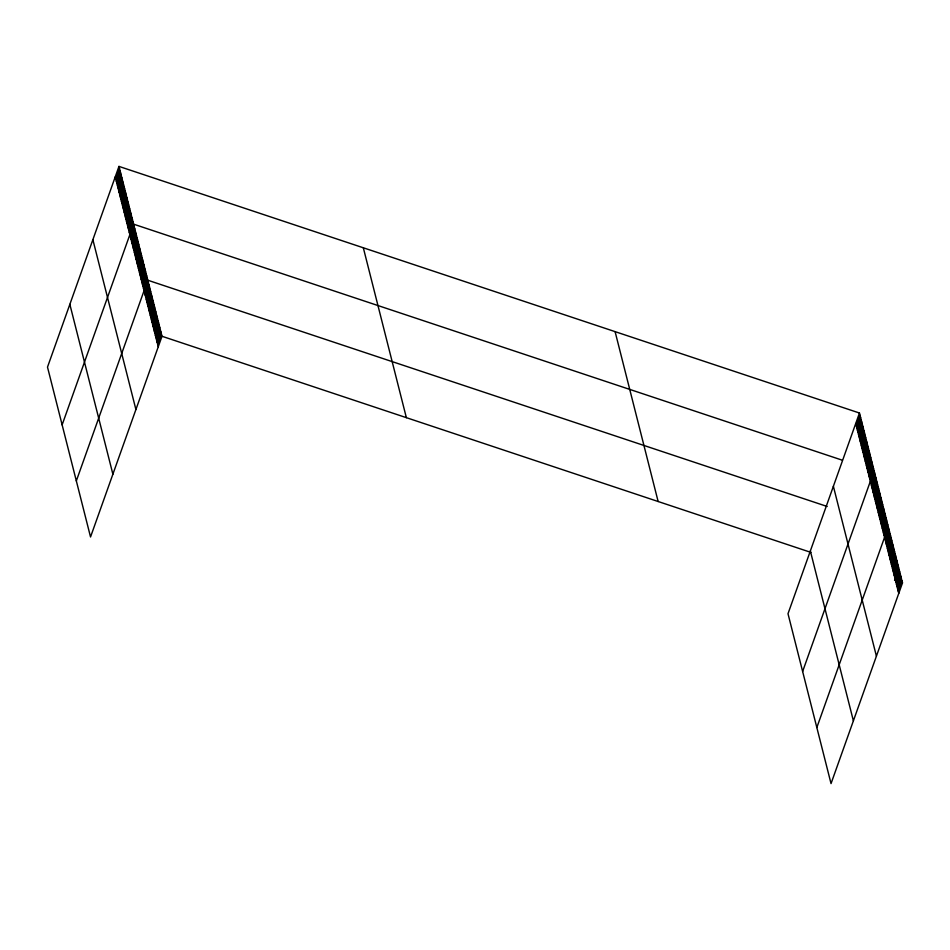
<?xml version="1.0" encoding="UTF-8"?>
<svg xmlns="http://www.w3.org/2000/svg" width="950" height="950" viewBox="0 0 950 950"><rect width="100%" height="100%" fill="white"/><g stroke="black" fill="none" stroke-linecap="round" stroke-linejoin="round"><path stroke-width="1.43" d="M118.964 166.404L47.5 367.104L90.535 536.976L161.999 336.276L118.964 166.404L859.465 413.024L902.5 582.896L831.036 783.596L788.001 613.724L859.465 413.024M115.793 179.123L119.534 168.637M116.351 181.343L120.092 170.857M116.921 183.564L120.65 173.078M117.479 185.784L121.22 175.299M118.038 188.005L121.778 177.519M118.607 190.226L122.336 179.74M119.166 192.446L122.906 181.961M119.736 194.667L123.464 184.181M120.294 196.899L124.034 186.402M120.852 199.12L124.593 188.623M121.422 201.341L125.151 190.843M121.98 203.561L125.721 193.064M122.55 205.782L126.279 195.284M123.108 208.002L126.849 197.505M123.666 210.223L127.407 199.726M124.236 212.444L127.965 201.946M124.794 214.664L128.535 204.167M125.364 216.885L129.093 206.399M125.923 219.106L129.663 208.62M126.481 221.326L130.221 210.841M127.051 223.547L130.779 213.061M127.609 225.768L131.349 215.282M128.179 227.988L131.907 217.502M128.737 230.209L132.477 219.723M129.295 232.441L133.036 221.944M62.13 424.864L133.594 224.164L842.222 460.168M130.435 236.894L134.164 226.409M130.993 239.139L134.734 228.653M131.563 241.383L135.304 230.886M132.133 243.627L135.874 233.13M132.703 245.872L136.444 235.374M133.273 248.104L137.002 237.619M133.843 250.349L137.572 239.863M134.401 252.593L138.142 242.107M134.971 254.838L138.712 244.34M135.541 257.082L139.282 246.584M136.111 259.326L139.852 248.829M136.681 261.559L140.41 251.073M137.251 263.803L140.98 253.317M137.809 266.048L141.55 255.562M138.379 268.292L142.12 257.794M138.949 270.536L142.69 260.039M139.519 272.769L143.26 262.283M140.089 275.013L143.818 264.527M140.659 277.257L144.388 266.772M141.218 279.502L144.958 269.004M141.787 281.746L145.528 271.249M142.357 283.991L146.098 273.493M142.928 286.223L146.668 275.738M143.498 288.467L147.226 277.982M76.332 480.914L147.796 280.226L827.212 506.492M144.637 292.956L148.366 282.459M145.196 295.201L148.936 284.703M145.766 297.445L149.506 286.947M146.336 299.678L150.076 289.192M146.906 301.922L150.634 291.436M147.476 304.166L151.204 293.669M148.046 306.411L151.774 295.913M148.604 308.655L152.344 298.158M149.174 310.887L152.914 300.402M149.744 313.132L153.484 302.646M150.314 315.376L154.042 304.891M150.884 317.621L154.612 307.123M151.454 319.865L155.183 309.367M152.012 322.109L155.752 311.612M152.582 324.342L156.322 313.856M153.152 326.586L156.893 316.101M153.722 328.831L157.463 318.333M154.292 331.075L158.021 320.577M154.862 333.319L158.591 322.822M155.42 335.552L159.161 325.066M155.99 337.796L159.731 327.311M156.56 340.041L160.301 329.555M157.13 342.285L160.871 331.787M157.7 344.529L161.429 334.032M856.294 425.742L860.023 415.245M856.852 427.963L860.593 417.466M857.411 430.184L861.151 419.686M857.981 432.404L861.709 421.907M858.539 434.625L862.279 424.128M859.109 436.846L862.837 426.348M859.667 439.066L863.408 428.581M860.225 441.287L863.966 430.801M860.795 443.508L864.524 433.022M861.353 445.728L865.094 435.242M861.923 447.949L865.652 437.463M862.481 450.169L866.222 439.684M863.039 452.39L866.78 441.904M863.609 454.611L867.338 444.125M864.168 456.843L867.908 446.346M864.738 459.064L868.466 448.566M865.296 461.284L869.036 450.787M865.854 463.505L869.594 453.008M866.424 465.726L870.153 455.228M866.982 467.946L870.722 457.449M867.552 470.167L871.281 459.669M868.11 472.387L871.851 461.89M868.668 474.608L872.409 464.111M869.238 476.829L872.967 466.343M869.796 479.049L873.537 468.564M802.631 671.484L874.095 470.784L867.457 468.564M870.924 483.514L874.665 473.017M871.494 485.759L875.235 475.261M872.064 488.003L875.805 477.506M872.634 490.236L876.363 479.75M873.204 492.48L876.933 481.994M873.774 494.724L877.503 484.239M874.332 496.969L878.073 486.471M874.903 499.213L878.643 488.716M875.472 501.457L879.213 490.96M876.043 503.69L879.771 493.204M876.613 505.934L880.341 495.449M877.182 508.179L880.911 497.693M877.741 510.423L881.481 499.926M878.311 512.668L882.051 502.17M878.881 514.9L882.621 504.414M879.451 517.144L883.179 506.659M880.021 519.389L883.749 508.903M880.591 521.633L884.319 511.136M881.149 523.878L884.889 513.38M881.719 526.122L885.459 515.624M882.289 528.354L886.029 517.869M882.859 530.599L886.599 520.113M883.429 532.843L887.158 522.357M883.999 535.087L887.727 524.59M816.834 727.534L888.297 526.834L881.659 524.626M885.127 539.576L888.867 529.079M885.697 541.809L889.438 531.323M886.267 544.053L890.008 533.567M886.837 546.298L890.566 535.8M887.407 548.542L891.136 538.044M887.965 550.786L891.706 540.289M888.535 553.019L892.276 542.533M889.105 555.263L892.846 544.778M889.675 557.508L893.416 547.022M890.245 559.752L893.974 549.254M890.815 561.996L894.544 551.499M891.373 564.241L895.114 553.743M891.943 566.473L895.684 555.987M892.513 568.717L896.254 558.232M893.083 570.962L896.824 560.464M893.653 573.206L897.382 562.709M894.223 575.451L897.952 564.953M894.793 577.683L898.522 567.197M895.351 579.928L899.092 569.442M895.921 582.172L899.662 571.686M896.491 584.416L900.232 573.919M897.061 586.661L900.79 576.163M897.631 588.905L901.36 578.408M898.201 591.138L901.93 580.652M161.999 336.276L810.861 552.378M894.532 580.236L902.5 582.896M855.724 423.522L898.759 593.382M833.376 486.281L876.411 656.153M810.35 550.952L853.385 720.824M615.101 331.645L658.136 501.505M363.327 247.796L406.363 417.656M115.235 176.902L158.27 346.774M92.874 239.673L135.909 409.533M69.849 304.344L112.884 474.204"/></g></svg>
